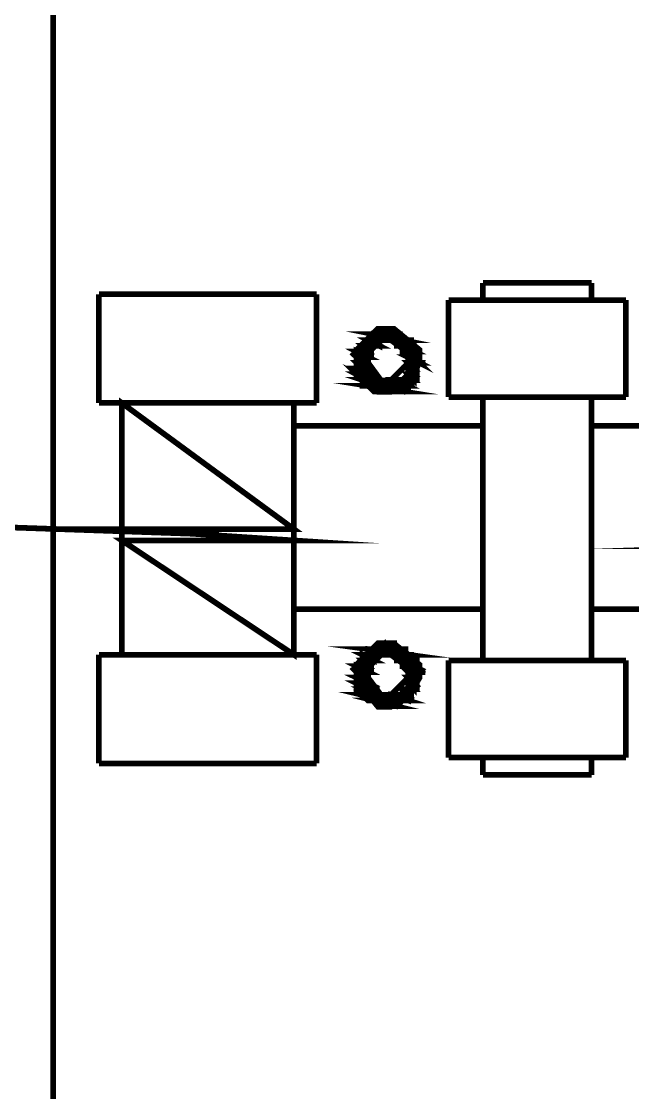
# Model space of a CAD drawing. Extents: x 0 to 210, y 0 to 297.
# Drawn here: x 95.53 to 100.05, y 236.88 to 244.82 of the extents above; entities that cross this region are included whole.
import ezdxf

# ---------------------------------------------------------------- set-up
doc = ezdxf.new("R2010")
doc.units = 0
doc.header["$MEASUREMENT"] = 0
doc.layers.add('C00-00-00-BLACK', color=7, linetype='Continuous')
doc.layers.add('CFF-00-00', color=1, linetype='Continuous')

msp = doc.modelspace()

# ---------------------------------------------------------------- linework, layer by layer
at = {"layer": 'C00-00-00-BLACK', "const_width": 0.0423}
for points in [[(95.7654, 251.272), (95.7654, 242.076)], [(99.7507, 242.879), (98.946, 242.879)], [(98.946, 242.879), (98.946, 242.752)], [(99.7507, 242.752), (99.7507, 242.879)], [(97.7152, 242.795), (96.1044, 242.795)], [(96.1044, 242.795), (96.1044, 241.99)], [(97.7152, 241.99), (97.7152, 242.795)], [(100.004, 242.752), (98.6924, 242.752)], [(98.6924, 242.752), (98.6924, 242.033)], [(100.004, 242.033), (100.004, 242.752)], [(95.7654, 242.244), (95.7654, 230.926)], [(96.1044, 241.99), (97.7152, 241.99)], [(96.2738, 241.99), (96.2738, 240.126)], [(97.5473, 241.99), (97.5473, 240.126)], [(98.6924, 242.033), (100.004, 242.033)], [(98.946, 242.033), (98.946, 240.083)], [(99.7507, 240.083), (99.7507, 242.033)], [(98.946, 241.821), (97.5473, 241.821)], [(97.5473, 241.821), (97.5473, 240.464)], [(100.981, 241.821), (99.7507, 241.821)], [(97.5473, 240.464), (98.946, 240.464)], [(99.7507, 240.464), (100.981, 240.464)], [(97.7152, 240.126), (96.1044, 240.126)], [(96.1044, 240.126), (96.1044, 239.321)], [(97.7152, 239.321), (97.7152, 240.126)], [(100.004, 240.083), (98.6924, 240.083)], [(98.6924, 240.083), (98.6924, 239.364)], [(100.004, 239.364), (100.004, 240.083)], [(98.6924, 239.364), (100.004, 239.364)], [(98.946, 239.236), (98.946, 239.364)], [(98.946, 239.364), (99.7507, 239.364)], [(99.7507, 239.364), (99.7507, 239.236)], [(96.1044, 239.321), (97.7152, 239.321)], [(99.7507, 239.236), (98.946, 239.236)]]:
    msp.add_lwpolyline(points, dxfattribs=at)
for points in [[(98.4772, 242.329), (98.4772, 242.383), (98.2871, 242.54), (98.2239, 242.54), (98.1699, 242.54), (98.0115, 242.383), (98.0115, 242.329), (98.0115, 242.266), (98.1699, 242.073), (98.2239, 242.073), (98.2666, 242.073), (98.3975, 242.154), (98.4772, 242.287), (98.4772, 242.329)], [(98.3093, 242.499), (98.1396, 242.499), (98.3506, 242.456), (98.3093, 242.499)], [(98.0969, 242.456), (98.1812, 242.413), (98.0542, 242.413), (98.0969, 242.456)], [(98.1812, 242.456), (98.0969, 242.456), (98.1812, 242.413), (98.1812, 242.456)], [(98.1396, 242.456), (98.3506, 242.456), (98.0969, 242.456), (98.1396, 242.456)], [(98.3933, 242.456), (98.4359, 242.456), (98.0969, 242.456), (98.3933, 242.456)], [(98.3933, 242.456), (98.0969, 242.456), (98.3506, 242.456), (98.3933, 242.456)], [(98.0969, 242.456), (98.3933, 242.456), (98.4359, 242.456), (98.0969, 242.456)], [(98.3933, 242.456), (98.4359, 242.456), (98.0969, 242.456), (98.3933, 242.456)], [(98.1812, 242.456), (98.2239, 242.456), (98.0969, 242.456), (98.1812, 242.456)], [(98.1812, 242.456), (98.0969, 242.456), (98.2239, 242.456), (98.1812, 242.456)], [(98.0969, 242.456), (98.1812, 242.456), (98.2239, 242.456), (98.0969, 242.456)], [(98.1812, 242.456), (98.2239, 242.456), (98.0969, 242.456), (98.1812, 242.456)], [(98.3933, 242.329), (98.3933, 242.361), (98.2652, 242.456), (98.2239, 242.456), (98.1922, 242.456), (98.0969, 242.361), (98.0969, 242.329), (98.0969, 242.287), (98.1922, 242.157), (98.2239, 242.157), (98.2652, 242.157), (98.3933, 242.287), (98.3933, 242.329)], [(98.1396, 242.499), (98.3506, 242.456), (98.1396, 242.456), (98.1396, 242.499)], [(98.1812, 242.499), (98.3093, 242.499), (98.1396, 242.499), (98.1812, 242.499)], [(98.1396, 242.499), (98.3093, 242.499), (98.3534, 242.499), (98.1396, 242.499)], [(98.3093, 242.499), (98.3534, 242.499), (98.1396, 242.499), (98.3093, 242.499)], [(98.3506, 242.456), (98.1396, 242.456), (98.3506, 242.456)], [(98.2239, 242.499), (98.2666, 242.499), (98.1812, 242.499), (98.2239, 242.499)], [(98.2666, 242.499), (98.1812, 242.499), (98.3093, 242.499), (98.2666, 242.499)], [(98.2239, 242.499), (98.2666, 242.499), (98.3093, 242.499), (98.2239, 242.499)], [(98.2666, 242.499), (98.2239, 242.499), (98.2666, 242.499)], [(98.3933, 242.456), (98.2239, 242.456), (98.3933, 242.456)], [(98.2239, 242.456), (98.3933, 242.456), (98.2666, 242.456), (98.2239, 242.456)], [(98.3933, 242.456), (98.3093, 242.456), (98.3933, 242.413), (98.3933, 242.456)], [(98.3933, 242.456), (98.2666, 242.456), (98.3933, 242.456)], [(98.2666, 242.456), (98.3933, 242.456), (98.3093, 242.456), (98.2666, 242.456)], [(98.3093, 242.456), (98.3933, 242.413), (98.3093, 242.413), (98.3093, 242.456)], [(98.0542, 242.413), (98.0969, 242.372), (98.0115, 242.372), (98.0542, 242.413)], [(98.0115, 242.372), (98.0969, 242.329), (98.0115, 242.329), (98.0115, 242.372)], [(98.1396, 242.413), (98.0542, 242.413), (98.0969, 242.372), (98.1396, 242.413)], [(98.1396, 242.413), (98.1812, 242.413), (98.0542, 242.413), (98.1396, 242.413)], [(98.1396, 242.413), (98.0542, 242.413), (98.1812, 242.413), (98.1396, 242.413)], [(98.0542, 242.413), (98.1396, 242.413), (98.1812, 242.413), (98.0542, 242.413)], [(98.1396, 242.413), (98.1812, 242.413), (98.0542, 242.413), (98.1396, 242.413)], [(98.0542, 242.413), (98.1396, 242.413), (98.1812, 242.413), (98.0542, 242.413)], [(98.1396, 242.413), (98.1812, 242.413), (98.0542, 242.413), (98.1396, 242.413)], [(98.4359, 242.413), (98.3506, 242.413), (98.4359, 242.372), (98.4359, 242.413)], [(98.3093, 242.413), (98.3933, 242.413), (98.4359, 242.413), (98.3093, 242.413)], [(98.3933, 242.413), (98.4359, 242.413), (98.3093, 242.413), (98.3933, 242.413)], [(98.3933, 242.413), (98.3093, 242.413), (98.4359, 242.413), (98.3933, 242.413)], [(98.3093, 242.413), (98.4359, 242.413), (98.3506, 242.413), (98.3093, 242.413)], [(98.3506, 242.413), (98.4359, 242.372), (98.3506, 242.372), (98.3506, 242.413)], [(98.3933, 242.372), (98.4359, 242.329), (98.3933, 242.329), (98.3933, 242.372)], [(98.0969, 242.372), (98.0115, 242.372), (98.0969, 242.329), (98.0969, 242.372)], [(98.0542, 242.329), (98.0115, 242.329), (98.0542, 242.287), (98.0542, 242.329)], [(98.0115, 242.372), (98.0969, 242.372), (98.1396, 242.372), (98.0115, 242.372)], [(98.0969, 242.372), (98.1396, 242.372), (98.0115, 242.372), (98.0969, 242.372)], [(98.0115, 242.329), (98.0542, 242.287), (98.0115, 242.287), (98.0115, 242.329)], [(98.0115, 242.329), (98.0969, 242.329), (98.1396, 242.329), (98.0115, 242.329)], [(98.0969, 242.329), (98.1396, 242.329), (98.0115, 242.329), (98.0969, 242.329)], [(98.0542, 242.329), (98.0969, 242.329), (98.0115, 242.329), (98.0542, 242.329)], [(98.0542, 242.329), (98.0115, 242.329), (98.0969, 242.329), (98.0542, 242.329)], [(98.0115, 242.287), (98.0542, 242.244), (98.0115, 242.244), (98.0115, 242.287)], [(98.4359, 242.329), (98.3933, 242.329), (98.4772, 242.287), (98.4359, 242.329)], [(98.3506, 242.372), (98.4359, 242.372), (98.4772, 242.372), (98.3506, 242.372)], [(98.4359, 242.372), (98.4772, 242.372), (98.3506, 242.372), (98.4359, 242.372)], [(98.4359, 242.372), (98.3506, 242.372), (98.4359, 242.372)], [(98.3506, 242.372), (98.4359, 242.372), (98.3933, 242.372), (98.3506, 242.372)], [(98.4359, 242.372), (98.3933, 242.372), (98.4359, 242.329), (98.4359, 242.372)], [(98.3933, 242.329), (98.4772, 242.287), (98.3933, 242.287), (98.3933, 242.329)], [(98.3933, 242.329), (98.4359, 242.329), (98.4772, 242.329), (98.3933, 242.329)], [(98.4359, 242.329), (98.4772, 242.329), (98.3933, 242.329), (98.4359, 242.329)], [(98.3933, 242.287), (98.4359, 242.244), (98.3933, 242.244), (98.3933, 242.287)], [(98.0115, 242.203), (98.0969, 242.16), (98.0542, 242.16), (98.0115, 242.203)], [(98.0969, 242.244), (98.0115, 242.244), (98.0969, 242.203), (98.0969, 242.244)], [(98.0542, 242.287), (98.0115, 242.287), (98.0542, 242.244), (98.0542, 242.287)], [(98.0115, 242.287), (98.0542, 242.287), (98.0969, 242.287), (98.0115, 242.287)], [(98.0542, 242.287), (98.0969, 242.287), (98.0115, 242.287), (98.0542, 242.287)], [(98.0115, 242.244), (98.0969, 242.203), (98.0115, 242.203), (98.0115, 242.244)], [(98.0969, 242.244), (98.1396, 242.244), (98.0115, 242.244), (98.0969, 242.244)], [(98.0969, 242.244), (98.0115, 242.244), (98.0542, 242.244), (98.0969, 242.244)], [(98.0115, 242.244), (98.0969, 242.244), (98.1396, 242.244), (98.0115, 242.244)], [(98.0969, 242.244), (98.1396, 242.244), (98.0115, 242.244), (98.0969, 242.244)], [(98.4359, 242.244), (98.3933, 242.244), (98.4359, 242.203), (98.4359, 242.244)], [(98.4772, 242.287), (98.3933, 242.287), (98.4359, 242.244), (98.4772, 242.287)], [(98.3933, 242.287), (98.4772, 242.287), (98.5202, 242.287), (98.3933, 242.287)], [(98.4772, 242.287), (98.5202, 242.287), (98.3933, 242.287), (98.4772, 242.287)], [(98.3933, 242.244), (98.4359, 242.203), (98.3933, 242.203), (98.3933, 242.244)], [(98.3933, 242.244), (98.4359, 242.244), (98.4772, 242.244), (98.3933, 242.244)], [(98.4359, 242.244), (98.4772, 242.244), (98.3933, 242.244), (98.4359, 242.244)], [(98.3933, 242.244), (98.4359, 242.244), (98.4772, 242.244), (98.3933, 242.244)], [(98.4359, 242.244), (98.4772, 242.244), (98.3933, 242.244), (98.4359, 242.244)], [(98.0969, 242.203), (98.0115, 242.203), (98.0969, 242.16), (98.0969, 242.203)], [(98.1396, 242.16), (98.0542, 242.16), (98.1812, 242.117), (98.1396, 242.16)], [(98.0115, 242.203), (98.0969, 242.203), (98.1396, 242.203), (98.0115, 242.203)], [(98.0969, 242.203), (98.1396, 242.203), (98.0115, 242.203), (98.0969, 242.203)], [(98.0542, 242.16), (98.1812, 242.117), (98.0542, 242.117), (98.0542, 242.16)], [(98.1396, 242.16), (98.1812, 242.16), (98.0542, 242.16), (98.1396, 242.16)], [(98.1396, 242.16), (98.0542, 242.16), (98.0969, 242.16), (98.1396, 242.16)], [(98.0542, 242.16), (98.1396, 242.16), (98.1812, 242.16), (98.0542, 242.16)], [(98.1396, 242.16), (98.1812, 242.16), (98.0542, 242.16), (98.1396, 242.16)], [(98.3093, 242.16), (98.3933, 242.117), (98.2666, 242.117), (98.3093, 242.16)], [(98.3933, 242.16), (98.3093, 242.16), (98.3933, 242.117), (98.3933, 242.16)], [(98.3506, 242.16), (98.3933, 242.16), (98.3093, 242.16), (98.3506, 242.16)], [(98.3093, 242.16), (98.3933, 242.16), (98.4359, 242.16), (98.3093, 242.16)], [(98.3933, 242.16), (98.4359, 242.16), (98.3093, 242.16), (98.3933, 242.16)], [(98.3933, 242.203), (98.4359, 242.16), (98.3506, 242.16), (98.3933, 242.203)], [(98.3506, 242.16), (98.4359, 242.16), (98.4772, 242.16), (98.3506, 242.16)], [(98.4359, 242.16), (98.4772, 242.16), (98.3506, 242.16), (98.4359, 242.16)], [(98.3506, 242.16), (98.4359, 242.16), (98.4772, 242.16), (98.3506, 242.16)], [(98.4359, 242.16), (98.4772, 242.16), (98.3506, 242.16), (98.4359, 242.16)], [(98.4359, 242.16), (98.3506, 242.16), (98.3933, 242.16), (98.4359, 242.16)], [(98.4359, 242.203), (98.3933, 242.203), (98.4359, 242.16), (98.4359, 242.203)], [(98.3933, 242.203), (98.4359, 242.203), (98.4772, 242.203), (98.3933, 242.203)], [(98.4359, 242.203), (98.4772, 242.203), (98.3933, 242.203), (98.4359, 242.203)], [(98.3506, 242.117), (98.0969, 242.117), (98.3506, 242.076), (98.3506, 242.117)], [(98.0542, 242.117), (98.1837, 242.117), (98.2267, 242.117), (98.0542, 242.117)], [(98.1837, 242.117), (98.2267, 242.117), (98.0542, 242.117), (98.1837, 242.117)], [(98.1812, 242.117), (98.0542, 242.117), (98.1812, 242.117)], [(98.0542, 242.117), (98.1812, 242.117), (98.0969, 242.117), (98.0542, 242.117)], [(98.0969, 242.117), (98.3506, 242.076), (98.1396, 242.076), (98.0969, 242.117)], [(98.2239, 242.117), (98.2666, 242.117), (98.0969, 242.117), (98.2239, 242.117)], [(98.2239, 242.117), (98.0969, 242.117), (98.1812, 242.117), (98.2239, 242.117)], [(98.0969, 242.117), (98.2267, 242.117), (98.2694, 242.117), (98.0969, 242.117)], [(98.2267, 242.117), (98.2694, 242.117), (98.0969, 242.117), (98.2267, 242.117)], [(98.0969, 242.117), (98.3933, 242.117), (98.4359, 242.117), (98.0969, 242.117)], [(98.3933, 242.117), (98.4359, 242.117), (98.0969, 242.117), (98.3933, 242.117)], [(98.3506, 242.117), (98.3933, 242.117), (98.0969, 242.117), (98.3506, 242.117)], [(98.3506, 242.117), (98.0969, 242.117), (98.3933, 242.117), (98.3506, 242.117)], [(98.1396, 242.076), (98.3506, 242.076), (98.3933, 242.076), (98.1396, 242.076)], [(98.3506, 242.076), (98.3933, 242.076), (98.1396, 242.076), (98.3506, 242.076)], [(98.3506, 242.076), (98.1396, 242.076), (98.3093, 242.076), (98.3506, 242.076)], [(98.1396, 242.076), (98.3093, 242.076), (98.1812, 242.076), (98.1396, 242.076)], [(98.1812, 242.076), (98.3107, 242.076), (98.3534, 242.076), (98.1812, 242.076)], [(98.3107, 242.076), (98.3534, 242.076), (98.1812, 242.076), (98.3107, 242.076)], [(98.3093, 242.076), (98.1812, 242.076), (98.2666, 242.076), (98.3093, 242.076)], [(98.1812, 242.076), (98.2666, 242.076), (98.2239, 242.076), (98.1812, 242.076)], [(98.2666, 242.117), (98.3933, 242.117), (98.2239, 242.117), (98.2666, 242.117)], [(98.2239, 242.076), (98.2666, 242.076), (98.3093, 242.076), (98.2239, 242.076)], [(98.2666, 242.117), (98.3961, 242.117), (98.4388, 242.117), (98.2666, 242.117)], [(98.3961, 242.117), (98.4388, 242.117), (98.2666, 242.117), (98.3961, 242.117)], [(98.3933, 242.117), (98.2666, 242.117), (98.3933, 242.117)], [(97.5473, 241.99), (96.2738, 241.99), (97.5473, 241.056), (97.5473, 241.99)], [(96.2738, 241.99), (97.5473, 241.056), (96.2738, 241.056), (96.2738, 241.99)], [(97.5473, 241.056), (96.2738, 241.056), (97.5473, 240.972), (97.5473, 241.056)], [(96.2738, 241.056), (97.5473, 240.972), (96.2738, 240.972), (96.2738, 241.056)], [(97.5473, 240.972), (96.2738, 240.972), (97.5473, 240.126), (97.5473, 240.972)], [(96.2738, 240.972), (97.5473, 240.126), (96.2738, 240.126), (96.2738, 240.972)], [(102.38, 240.972), (101.023, 240.929), (102.38, 240.929), (102.38, 240.972)], [(98.3506, 240.167), (98.0969, 240.167), (98.3933, 240.126), (98.3506, 240.167)], [(98.4772, 239.998), (98.4772, 240.052), (98.2871, 240.21), (98.2239, 240.21), (98.1699, 240.21), (98.0115, 240.052), (98.0115, 239.998), (98.0115, 239.934), (98.1699, 239.741), (98.2239, 239.741), (98.2666, 239.741), (98.3975, 239.823), (98.4772, 239.955), (98.4772, 239.998)], [(98.0969, 240.167), (98.3933, 240.126), (98.0969, 240.126), (98.0969, 240.167)], [(98.1396, 240.167), (98.3506, 240.167), (98.0969, 240.167), (98.1396, 240.167)], [(98.3506, 240.167), (98.3933, 240.167), (98.1371, 240.167), (98.3506, 240.167)], [(98.3506, 240.167), (98.1371, 240.167), (98.3093, 240.167), (98.3506, 240.167)], [(98.1812, 240.167), (98.3093, 240.167), (98.1396, 240.167), (98.1812, 240.167)], [(98.1396, 240.167), (98.3093, 240.167), (98.3534, 240.167), (98.1396, 240.167)], [(98.3093, 240.167), (98.3534, 240.167), (98.1396, 240.167), (98.3093, 240.167)], [(98.3506, 240.167), (98.1396, 240.167), (98.3506, 240.167)], [(98.2239, 240.21), (98.2666, 240.167), (98.1812, 240.167), (98.2239, 240.21)], [(98.2666, 240.167), (98.1812, 240.167), (98.3093, 240.167), (98.2666, 240.167)], [(98.2666, 240.21), (98.2239, 240.21), (98.2666, 240.167), (98.2666, 240.21)], [(98.2239, 240.21), (98.2666, 240.21), (98.3093, 240.21), (98.2239, 240.21)], [(98.0542, 240.083), (98.0969, 240.041), (98.0115, 240.041), (98.0542, 240.083)], [(98.1396, 240.126), (98.0542, 240.126), (98.1396, 240.083), (98.1396, 240.126)], [(98.0969, 240.083), (98.0542, 240.083), (98.0969, 240.041), (98.0969, 240.083)], [(98.0542, 240.126), (98.1396, 240.083), (98.0542, 240.083), (98.0542, 240.126)], [(98.0969, 240.126), (98.1812, 240.126), (98.0542, 240.126), (98.0969, 240.126)], [(98.1396, 240.126), (98.1812, 240.126), (98.0542, 240.126), (98.1396, 240.126)], [(98.1396, 240.126), (98.0542, 240.126), (98.1812, 240.126), (98.1396, 240.126)], [(98.0542, 240.083), (98.1396, 240.083), (98.1812, 240.083), (98.0542, 240.083)], [(98.1396, 240.083), (98.1812, 240.083), (98.0542, 240.083), (98.1396, 240.083)], [(98.0969, 240.083), (98.1396, 240.083), (98.0542, 240.083), (98.0969, 240.083)], [(98.0969, 240.083), (98.0542, 240.083), (98.1396, 240.083), (98.0969, 240.083)], [(98.0969, 240.126), (98.3933, 240.126), (98.4359, 240.126), (98.0969, 240.126)], [(98.3933, 240.126), (98.4359, 240.126), (98.0969, 240.126), (98.3933, 240.126)], [(98.0969, 240.126), (98.2267, 240.126), (98.2694, 240.126), (98.0969, 240.126)], [(98.2267, 240.126), (98.2694, 240.126), (98.0969, 240.126), (98.2267, 240.126)], [(98.1812, 240.126), (98.2239, 240.126), (98.0969, 240.126), (98.1812, 240.126)], [(98.1812, 240.126), (98.0969, 240.126), (98.2239, 240.126), (98.1812, 240.126)], [(98.1812, 240.126), (98.0969, 240.126), (98.1812, 240.126)], [(98.3933, 239.998), (98.3933, 240.031), (98.2652, 240.126), (98.2239, 240.126), (98.1922, 240.126), (98.0969, 240.031), (98.0969, 239.998), (98.0969, 239.955), (98.1922, 239.827), (98.2239, 239.827), (98.2652, 239.827), (98.3933, 239.955), (98.3933, 239.998)], [(98.3933, 240.126), (98.2239, 240.126), (98.3933, 240.126)], [(98.2239, 240.126), (98.3933, 240.126), (98.2666, 240.126), (98.2239, 240.126)], [(98.3933, 240.126), (98.3093, 240.126), (98.3933, 240.083), (98.3933, 240.126)], [(98.3933, 240.126), (98.2666, 240.126), (98.3933, 240.126)], [(98.2666, 240.126), (98.3933, 240.126), (98.3093, 240.126), (98.2666, 240.126)], [(98.4359, 240.083), (98.3506, 240.083), (98.4359, 240.041), (98.4359, 240.083)], [(98.3093, 240.126), (98.3933, 240.083), (98.3093, 240.083), (98.3093, 240.126)], [(98.3093, 240.126), (98.3933, 240.126), (98.4359, 240.126), (98.3093, 240.126)], [(98.3933, 240.126), (98.4359, 240.126), (98.3093, 240.126), (98.3933, 240.126)], [(98.3933, 240.083), (98.3093, 240.083), (98.4359, 240.083), (98.3933, 240.083)], [(98.3093, 240.083), (98.4359, 240.083), (98.3506, 240.083), (98.3093, 240.083)], [(98.3506, 240.083), (98.4359, 240.041), (98.3506, 240.041), (98.3506, 240.083)], [(98.3506, 240.083), (98.4359, 240.083), (98.4772, 240.083), (98.3506, 240.083)], [(98.4359, 240.083), (98.4772, 240.083), (98.3506, 240.083), (98.4359, 240.083)], [(98.0969, 240.041), (98.0115, 240.041), (98.0969, 239.998), (98.0969, 240.041)], [(98.0542, 239.998), (98.0115, 239.998), (98.0542, 239.956), (98.0542, 239.998)], [(98.0115, 240.041), (98.0969, 239.998), (98.0115, 239.998), (98.0115, 240.041)], [(98.0115, 240.041), (98.0969, 240.041), (98.1396, 240.041), (98.0115, 240.041)], [(98.0969, 240.041), (98.1396, 240.041), (98.0115, 240.041), (98.0969, 240.041)], [(98.0115, 239.998), (98.0542, 239.956), (98.0115, 239.956), (98.0115, 239.998)], [(98.0115, 239.998), (98.0969, 239.998), (98.1396, 239.998), (98.0115, 239.998)], [(98.0969, 239.998), (98.1396, 239.998), (98.0115, 239.998), (98.0969, 239.998)], [(98.0542, 239.998), (98.0969, 239.998), (98.0115, 239.998), (98.0542, 239.998)], [(98.0542, 239.998), (98.0115, 239.998), (98.0969, 239.998), (98.0542, 239.998)], [(98.4359, 240.041), (98.3506, 240.041), (98.4359, 240.041)], [(98.3506, 240.041), (98.4359, 240.041), (98.3933, 240.041), (98.3506, 240.041)], [(98.4772, 239.998), (98.3933, 239.998), (98.4359, 239.956), (98.4772, 239.998)], [(98.4359, 240.041), (98.3933, 240.041), (98.4359, 239.998), (98.4359, 240.041)], [(98.3933, 240.041), (98.4359, 239.998), (98.3933, 239.998), (98.3933, 240.041)], [(98.3933, 240.041), (98.4359, 240.041), (98.4772, 240.041), (98.3933, 240.041)], [(98.4359, 240.041), (98.4772, 240.041), (98.3933, 240.041), (98.4359, 240.041)], [(98.3933, 239.998), (98.4359, 239.956), (98.3933, 239.956), (98.3933, 239.998)], [(98.4772, 239.998), (98.5202, 239.998), (98.3933, 239.998), (98.4772, 239.998)], [(98.4772, 239.998), (98.3933, 239.998), (98.4359, 239.998), (98.4772, 239.998)], [(98.0542, 239.956), (98.0115, 239.956), (98.0969, 239.914), (98.0542, 239.956)], [(98.0115, 239.956), (98.0969, 239.914), (98.0115, 239.914), (98.0115, 239.956)], [(98.0115, 239.956), (98.0542, 239.956), (98.0969, 239.956), (98.0115, 239.956)], [(98.0542, 239.956), (98.0969, 239.956), (98.0115, 239.956), (98.0542, 239.956)], [(98.0115, 239.914), (98.0969, 239.871), (98.0115, 239.871), (98.0115, 239.914)], [(98.4359, 239.956), (98.3933, 239.956), (98.4359, 239.914), (98.4359, 239.956)], [(98.3933, 239.956), (98.4359, 239.914), (98.3933, 239.914), (98.3933, 239.956)], [(98.3933, 239.956), (98.4359, 239.956), (98.4772, 239.956), (98.3933, 239.956)], [(98.4359, 239.956), (98.4772, 239.956), (98.3933, 239.956), (98.4359, 239.956)], [(98.3933, 239.956), (98.4359, 239.956), (98.4772, 239.956), (98.3933, 239.956)], [(98.4359, 239.956), (98.4772, 239.956), (98.3933, 239.956), (98.4359, 239.956)], [(98.3933, 239.914), (98.4359, 239.871), (98.3933, 239.871), (98.3933, 239.914)], [(98.0969, 239.914), (98.0115, 239.914), (98.0969, 239.871), (98.0969, 239.914)], [(98.1396, 239.871), (98.0542, 239.871), (98.1396, 239.828), (98.1396, 239.871)], [(98.0542, 239.828), (98.2239, 239.787), (98.0969, 239.787), (98.0542, 239.828)], [(98.0115, 239.914), (98.0969, 239.914), (98.1396, 239.914), (98.0115, 239.914)], [(98.0969, 239.914), (98.1396, 239.914), (98.0115, 239.914), (98.0969, 239.914)], [(98.0115, 239.871), (98.0969, 239.871), (98.1396, 239.871), (98.0115, 239.871)], [(98.0969, 239.871), (98.1396, 239.871), (98.0115, 239.871), (98.0969, 239.871)], [(98.0969, 239.871), (98.0115, 239.871), (98.0969, 239.871)], [(98.0115, 239.871), (98.0969, 239.871), (98.0542, 239.871), (98.0115, 239.871)], [(98.0542, 239.871), (98.1396, 239.828), (98.0542, 239.828), (98.0542, 239.871)], [(98.1396, 239.871), (98.1812, 239.871), (98.0542, 239.871), (98.1396, 239.871)], [(98.1396, 239.871), (98.0542, 239.871), (98.0969, 239.871), (98.1396, 239.871)], [(98.4359, 239.871), (98.3506, 239.871), (98.3933, 239.828), (98.4359, 239.871)], [(98.3506, 239.871), (98.3933, 239.828), (98.3506, 239.828), (98.3506, 239.871)], [(98.3933, 239.871), (98.4359, 239.871), (98.3506, 239.871), (98.3933, 239.871)], [(98.3506, 239.871), (98.4359, 239.871), (98.4772, 239.871), (98.3506, 239.871)], [(98.4359, 239.871), (98.4772, 239.871), (98.3506, 239.871), (98.4359, 239.871)], [(98.4359, 239.914), (98.3933, 239.914), (98.4359, 239.871), (98.4359, 239.914)], [(98.3933, 239.914), (98.4359, 239.914), (98.4772, 239.914), (98.3933, 239.914)], [(98.4359, 239.914), (98.4772, 239.914), (98.3933, 239.914), (98.4359, 239.914)], [(98.4359, 239.871), (98.3933, 239.871), (98.4359, 239.871)], [(98.1812, 239.828), (98.0542, 239.828), (98.2239, 239.787), (98.1812, 239.828)], [(98.3506, 239.787), (98.1396, 239.787), (98.3093, 239.744), (98.3506, 239.787)], [(98.0542, 239.828), (98.1396, 239.828), (98.1812, 239.828), (98.0542, 239.828)], [(98.1396, 239.828), (98.1812, 239.828), (98.0542, 239.828), (98.1396, 239.828)], [(98.1812, 239.828), (98.2239, 239.828), (98.0542, 239.828), (98.1812, 239.828)], [(98.1812, 239.828), (98.0542, 239.828), (98.1396, 239.828), (98.1812, 239.828)], [(98.0542, 239.828), (98.1837, 239.828), (98.2267, 239.828), (98.0542, 239.828)], [(98.1837, 239.828), (98.2267, 239.828), (98.0542, 239.828), (98.1837, 239.828)], [(98.1396, 239.787), (98.3093, 239.744), (98.1812, 239.744), (98.1396, 239.787)], [(98.2666, 239.787), (98.3093, 239.787), (98.0969, 239.787), (98.2666, 239.787)], [(98.2666, 239.787), (98.0969, 239.787), (98.2239, 239.787), (98.2666, 239.787)], [(98.0969, 239.787), (98.3933, 239.787), (98.4359, 239.787), (98.0969, 239.787)], [(98.3933, 239.787), (98.4359, 239.787), (98.0969, 239.787), (98.3933, 239.787)], [(98.3506, 239.787), (98.3933, 239.787), (98.0969, 239.787), (98.3506, 239.787)], [(98.3506, 239.787), (98.0969, 239.787), (98.3933, 239.787), (98.3506, 239.787)], [(98.3506, 239.787), (98.0969, 239.787), (98.3506, 239.787)], [(98.0969, 239.787), (98.3506, 239.787), (98.1396, 239.787), (98.0969, 239.787)], [(98.1396, 239.787), (98.3506, 239.787), (98.3933, 239.787), (98.1396, 239.787)], [(98.3506, 239.787), (98.3933, 239.787), (98.1396, 239.787), (98.3506, 239.787)], [(98.3933, 239.828), (98.2666, 239.828), (98.3933, 239.787), (98.3933, 239.828)], [(98.2666, 239.828), (98.3933, 239.787), (98.2666, 239.787), (98.2666, 239.828)], [(98.3093, 239.828), (98.3933, 239.828), (98.2666, 239.828), (98.3093, 239.828)], [(98.2666, 239.787), (98.3961, 239.787), (98.4388, 239.787), (98.2666, 239.787)], [(98.3961, 239.787), (98.4388, 239.787), (98.2666, 239.787), (98.3961, 239.787)], [(98.3506, 239.828), (98.3933, 239.828), (98.3093, 239.828), (98.3506, 239.828)], [(98.3093, 239.828), (98.3933, 239.828), (98.4359, 239.828), (98.3093, 239.828)], [(98.3933, 239.828), (98.4359, 239.828), (98.3093, 239.828), (98.3933, 239.828)], [(98.3933, 239.828), (98.3093, 239.828), (98.3933, 239.828)], [(98.3933, 239.828), (98.3506, 239.828), (98.3933, 239.828)], [(98.1812, 239.744), (98.3107, 239.744), (98.3534, 239.744), (98.1812, 239.744)], [(98.3107, 239.744), (98.3534, 239.744), (98.1812, 239.744), (98.3107, 239.744)], [(98.3093, 239.744), (98.1812, 239.744), (98.2666, 239.744), (98.3093, 239.744)], [(98.1812, 239.744), (98.2666, 239.744), (98.2239, 239.744), (98.1812, 239.744)], [(98.2239, 239.744), (98.2666, 239.744), (98.3093, 239.744), (98.2239, 239.744)]]:
    msp.add_lwpolyline(points, close=True, dxfattribs=at)
at = {"layer": 'C00-00-00-BLACK'}
for points in [[(98.1812, 242.499), (98.3093, 242.499), (98.1396, 242.499), (98.1812, 242.499)], [(98.1396, 242.499), (98.3093, 242.499), (98.3534, 242.499), (98.1396, 242.499)], [(98.3093, 242.499), (98.3534, 242.499), (98.1396, 242.499), (98.3093, 242.499)], [(98.3093, 242.499), (98.1396, 242.499), (98.3506, 242.456), (98.3093, 242.499)], [(98.1396, 242.499), (98.3506, 242.456), (98.1396, 242.456), (98.1396, 242.499)], [(98.2239, 242.499), (98.2666, 242.499), (98.1812, 242.499), (98.2239, 242.499)], [(98.2666, 242.499), (98.1812, 242.499), (98.3093, 242.499), (98.2666, 242.499)], [(98.2239, 242.499), (98.2666, 242.499), (98.3093, 242.499), (98.2239, 242.499)], [(98.2666, 242.499), (98.2239, 242.499), (98.2666, 242.499)], [(98.0542, 242.413), (98.0969, 242.372), (98.0115, 242.372), (98.0542, 242.413)], [(98.0969, 242.456), (98.1812, 242.413), (98.0542, 242.413), (98.0969, 242.456)], [(98.1396, 242.413), (98.1812, 242.413), (98.0542, 242.413), (98.1396, 242.413)], [(98.1396, 242.413), (98.0542, 242.413), (98.1812, 242.413), (98.1396, 242.413)], [(98.0542, 242.413), (98.1396, 242.413), (98.1812, 242.413), (98.0542, 242.413)], [(98.1396, 242.413), (98.1812, 242.413), (98.0542, 242.413), (98.1396, 242.413)], [(98.0542, 242.413), (98.1396, 242.413), (98.1812, 242.413), (98.0542, 242.413)], [(98.1396, 242.413), (98.1812, 242.413), (98.0542, 242.413), (98.1396, 242.413)], [(98.1396, 242.413), (98.0542, 242.413), (98.0969, 242.372), (98.1396, 242.413)], [(98.1396, 242.456), (98.3506, 242.456), (98.0969, 242.456), (98.1396, 242.456)], [(98.3933, 242.456), (98.4359, 242.456), (98.0969, 242.456), (98.3933, 242.456)], [(98.3933, 242.456), (98.0969, 242.456), (98.3506, 242.456), (98.3933, 242.456)], [(98.0969, 242.456), (98.3933, 242.456), (98.4359, 242.456), (98.0969, 242.456)], [(98.3933, 242.456), (98.4359, 242.456), (98.0969, 242.456), (98.3933, 242.456)], [(98.1812, 242.456), (98.2239, 242.456), (98.0969, 242.456), (98.1812, 242.456)], [(98.1812, 242.456), (98.0969, 242.456), (98.2239, 242.456), (98.1812, 242.456)], [(98.0969, 242.456), (98.1812, 242.456), (98.2239, 242.456), (98.0969, 242.456)], [(98.1812, 242.456), (98.2239, 242.456), (98.0969, 242.456), (98.1812, 242.456)], [(98.1812, 242.456), (98.0969, 242.456), (98.1812, 242.413), (98.1812, 242.456)], [(98.3506, 242.456), (98.1396, 242.456), (98.3506, 242.456)], [(98.3933, 242.456), (98.2239, 242.456), (98.3933, 242.456)], [(98.2239, 242.456), (98.3933, 242.456), (98.2666, 242.456), (98.2239, 242.456)], [(98.3933, 242.456), (98.2666, 242.456), (98.3933, 242.456)], [(98.2666, 242.456), (98.3933, 242.456), (98.3093, 242.456), (98.2666, 242.456)], [(98.3933, 242.456), (98.3093, 242.456), (98.3933, 242.413), (98.3933, 242.456)], [(98.3093, 242.456), (98.3933, 242.413), (98.3093, 242.413), (98.3093, 242.456)], [(98.3093, 242.413), (98.3933, 242.413), (98.4359, 242.413), (98.3093, 242.413)], [(98.3933, 242.413), (98.4359, 242.413), (98.3093, 242.413), (98.3933, 242.413)], [(98.3933, 242.413), (98.3093, 242.413), (98.4359, 242.413), (98.3933, 242.413)], [(98.3093, 242.413), (98.4359, 242.413), (98.3506, 242.413), (98.3093, 242.413)], [(98.4359, 242.413), (98.3506, 242.413), (98.4359, 242.372), (98.4359, 242.413)], [(98.3506, 242.413), (98.4359, 242.372), (98.3506, 242.372), (98.3506, 242.413)], [(98.0115, 242.372), (98.0969, 242.372), (98.1396, 242.372), (98.0115, 242.372)], [(98.0969, 242.372), (98.1396, 242.372), (98.0115, 242.372), (98.0969, 242.372)], [(98.0969, 242.372), (98.0115, 242.372), (98.0969, 242.329), (98.0969, 242.372)], [(98.0115, 242.372), (98.0969, 242.329), (98.0115, 242.329), (98.0115, 242.372)], [(98.0115, 242.329), (98.0969, 242.329), (98.1396, 242.329), (98.0115, 242.329)], [(98.0969, 242.329), (98.1396, 242.329), (98.0115, 242.329), (98.0969, 242.329)], [(98.0542, 242.329), (98.0969, 242.329), (98.0115, 242.329), (98.0542, 242.329)], [(98.0542, 242.329), (98.0115, 242.329), (98.0969, 242.329), (98.0542, 242.329)], [(98.0542, 242.329), (98.0115, 242.329), (98.0542, 242.287), (98.0542, 242.329)], [(98.0115, 242.329), (98.0542, 242.287), (98.0115, 242.287), (98.0115, 242.329)], [(98.3506, 242.372), (98.4359, 242.372), (98.4772, 242.372), (98.3506, 242.372)], [(98.4359, 242.372), (98.4772, 242.372), (98.3506, 242.372), (98.4359, 242.372)], [(98.4359, 242.372), (98.3506, 242.372), (98.4359, 242.372)], [(98.3506, 242.372), (98.4359, 242.372), (98.3933, 242.372), (98.3506, 242.372)], [(98.4359, 242.372), (98.3933, 242.372), (98.4359, 242.329), (98.4359, 242.372)], [(98.3933, 242.372), (98.4359, 242.329), (98.3933, 242.329), (98.3933, 242.372)], [(98.3933, 242.329), (98.4359, 242.329), (98.4772, 242.329), (98.3933, 242.329)], [(98.4359, 242.329), (98.4772, 242.329), (98.3933, 242.329), (98.4359, 242.329)], [(98.4359, 242.329), (98.3933, 242.329), (98.4772, 242.287), (98.4359, 242.329)], [(98.3933, 242.329), (98.4772, 242.287), (98.3933, 242.287), (98.3933, 242.329)], [(98.0115, 242.287), (98.0542, 242.287), (98.0969, 242.287), (98.0115, 242.287)], [(98.0542, 242.287), (98.0969, 242.287), (98.0115, 242.287), (98.0542, 242.287)], [(98.0542, 242.287), (98.0115, 242.287), (98.0542, 242.244), (98.0542, 242.287)], [(98.0115, 242.287), (98.0542, 242.244), (98.0115, 242.244), (98.0115, 242.287)], [(98.0969, 242.244), (98.1396, 242.244), (98.0115, 242.244), (98.0969, 242.244)], [(98.0969, 242.244), (98.0115, 242.244), (98.0542, 242.244), (98.0969, 242.244)], [(98.0115, 242.244), (98.0969, 242.244), (98.1396, 242.244), (98.0115, 242.244)], [(98.0969, 242.244), (98.1396, 242.244), (98.0115, 242.244), (98.0969, 242.244)], [(98.0969, 242.244), (98.0115, 242.244), (98.0969, 242.203), (98.0969, 242.244)], [(98.0115, 242.244), (98.0969, 242.203), (98.0115, 242.203), (98.0115, 242.244)], [(98.3933, 242.287), (98.4772, 242.287), (98.5202, 242.287), (98.3933, 242.287)], [(98.4772, 242.287), (98.5202, 242.287), (98.3933, 242.287), (98.4772, 242.287)], [(98.4772, 242.287), (98.3933, 242.287), (98.4359, 242.244), (98.4772, 242.287)], [(98.3933, 242.287), (98.4359, 242.244), (98.3933, 242.244), (98.3933, 242.287)], [(98.3933, 242.244), (98.4359, 242.244), (98.4772, 242.244), (98.3933, 242.244)], [(98.4359, 242.244), (98.4772, 242.244), (98.3933, 242.244), (98.4359, 242.244)], [(98.3933, 242.244), (98.4359, 242.244), (98.4772, 242.244), (98.3933, 242.244)], [(98.4359, 242.244), (98.4772, 242.244), (98.3933, 242.244), (98.4359, 242.244)], [(98.4359, 242.244), (98.3933, 242.244), (98.4359, 242.203), (98.4359, 242.244)], [(98.3933, 242.244), (98.4359, 242.203), (98.3933, 242.203), (98.3933, 242.244)], [(98.0115, 242.203), (98.0969, 242.203), (98.1396, 242.203), (98.0115, 242.203)], [(98.0969, 242.203), (98.1396, 242.203), (98.0115, 242.203), (98.0969, 242.203)], [(98.0969, 242.203), (98.0115, 242.203), (98.0969, 242.16), (98.0969, 242.203)], [(98.0115, 242.203), (98.0969, 242.16), (98.0542, 242.16), (98.0115, 242.203)], [(98.1396, 242.16), (98.1812, 242.16), (98.0542, 242.16), (98.1396, 242.16)], [(98.1396, 242.16), (98.0542, 242.16), (98.0969, 242.16), (98.1396, 242.16)], [(98.0542, 242.16), (98.1396, 242.16), (98.1812, 242.16), (98.0542, 242.16)], [(98.1396, 242.16), (98.1812, 242.16), (98.0542, 242.16), (98.1396, 242.16)], [(98.1396, 242.16), (98.0542, 242.16), (98.1812, 242.117), (98.1396, 242.16)], [(98.0542, 242.16), (98.1812, 242.117), (98.0542, 242.117), (98.0542, 242.16)], [(98.3093, 242.16), (98.3933, 242.117), (98.2666, 242.117), (98.3093, 242.16)], [(98.3506, 242.16), (98.3933, 242.16), (98.3093, 242.16), (98.3506, 242.16)], [(98.3093, 242.16), (98.3933, 242.16), (98.4359, 242.16), (98.3093, 242.16)], [(98.3933, 242.16), (98.4359, 242.16), (98.3093, 242.16), (98.3933, 242.16)], [(98.3933, 242.16), (98.3093, 242.16), (98.3933, 242.117), (98.3933, 242.16)], [(98.3933, 242.203), (98.4359, 242.16), (98.3506, 242.16), (98.3933, 242.203)], [(98.3506, 242.16), (98.4359, 242.16), (98.4772, 242.16), (98.3506, 242.16)], [(98.4359, 242.16), (98.4772, 242.16), (98.3506, 242.16), (98.4359, 242.16)], [(98.3506, 242.16), (98.4359, 242.16), (98.4772, 242.16), (98.3506, 242.16)], [(98.4359, 242.16), (98.4772, 242.16), (98.3506, 242.16), (98.4359, 242.16)], [(98.4359, 242.16), (98.3506, 242.16), (98.3933, 242.16), (98.4359, 242.16)], [(98.3933, 242.203), (98.4359, 242.203), (98.4772, 242.203), (98.3933, 242.203)], [(98.4359, 242.203), (98.4772, 242.203), (98.3933, 242.203), (98.4359, 242.203)], [(98.4359, 242.203), (98.3933, 242.203), (98.4359, 242.16), (98.4359, 242.203)], [(98.0542, 242.117), (98.1837, 242.117), (98.2267, 242.117), (98.0542, 242.117)], [(98.1837, 242.117), (98.2267, 242.117), (98.0542, 242.117), (98.1837, 242.117)], [(98.1812, 242.117), (98.0542, 242.117), (98.1812, 242.117)], [(98.0542, 242.117), (98.1812, 242.117), (98.0969, 242.117), (98.0542, 242.117)], [(98.2239, 242.117), (98.2666, 242.117), (98.0969, 242.117), (98.2239, 242.117)], [(98.2239, 242.117), (98.0969, 242.117), (98.1812, 242.117), (98.2239, 242.117)], [(98.0969, 242.117), (98.2267, 242.117), (98.2694, 242.117), (98.0969, 242.117)], [(98.2267, 242.117), (98.2694, 242.117), (98.0969, 242.117), (98.2267, 242.117)], [(98.0969, 242.117), (98.3933, 242.117), (98.4359, 242.117), (98.0969, 242.117)], [(98.3933, 242.117), (98.4359, 242.117), (98.0969, 242.117), (98.3933, 242.117)], [(98.3506, 242.117), (98.3933, 242.117), (98.0969, 242.117), (98.3506, 242.117)], [(98.3506, 242.117), (98.0969, 242.117), (98.3933, 242.117), (98.3506, 242.117)], [(98.3506, 242.117), (98.0969, 242.117), (98.3506, 242.076), (98.3506, 242.117)], [(98.0969, 242.117), (98.3506, 242.076), (98.1396, 242.076), (98.0969, 242.117)], [(98.2666, 242.117), (98.3933, 242.117), (98.2239, 242.117), (98.2666, 242.117)], [(98.2666, 242.117), (98.3961, 242.117), (98.4388, 242.117), (98.2666, 242.117)], [(98.3961, 242.117), (98.4388, 242.117), (98.2666, 242.117), (98.3961, 242.117)], [(98.3933, 242.117), (98.2666, 242.117), (98.3933, 242.117)], [(98.1396, 242.076), (98.3506, 242.076), (98.3933, 242.076), (98.1396, 242.076)], [(98.3506, 242.076), (98.3933, 242.076), (98.1396, 242.076), (98.3506, 242.076)], [(98.3506, 242.076), (98.1396, 242.076), (98.3093, 242.076), (98.3506, 242.076)], [(98.1396, 242.076), (98.3093, 242.076), (98.1812, 242.076), (98.1396, 242.076)], [(98.1812, 242.076), (98.3107, 242.076), (98.3534, 242.076), (98.1812, 242.076)], [(98.3107, 242.076), (98.3534, 242.076), (98.1812, 242.076), (98.3107, 242.076)], [(98.3093, 242.076), (98.1812, 242.076), (98.2666, 242.076), (98.3093, 242.076)], [(98.1812, 242.076), (98.2666, 242.076), (98.2239, 242.076), (98.1812, 242.076)], [(98.2239, 242.076), (98.2666, 242.076), (98.3093, 242.076), (98.2239, 242.076)], [(97.5473, 241.99), (96.2738, 241.99), (97.5473, 241.056), (97.5473, 241.99)], [(96.2738, 241.99), (97.5473, 241.056), (96.2738, 241.056), (96.2738, 241.99)], [(97.5473, 241.056), (96.2738, 241.056), (97.5473, 240.972), (97.5473, 241.056)], [(96.2738, 241.056), (97.5473, 240.972), (96.2738, 240.972), (96.2738, 241.056)], [(97.5473, 240.972), (96.2738, 240.972), (97.5473, 240.126), (97.5473, 240.972)], [(96.2738, 240.972), (97.5473, 240.126), (96.2738, 240.126), (96.2738, 240.972)], [(98.2239, 240.21), (98.2666, 240.167), (98.1812, 240.167), (98.2239, 240.21)], [(98.2239, 240.21), (98.2666, 240.21), (98.3093, 240.21), (98.2239, 240.21)], [(98.2666, 240.21), (98.2239, 240.21), (98.2666, 240.167), (98.2666, 240.21)], [(98.0969, 240.126), (98.1812, 240.126), (98.0542, 240.126), (98.0969, 240.126)], [(98.1396, 240.126), (98.1812, 240.126), (98.0542, 240.126), (98.1396, 240.126)], [(98.1396, 240.126), (98.0542, 240.126), (98.1812, 240.126), (98.1396, 240.126)], [(98.1396, 240.126), (98.0542, 240.126), (98.1396, 240.083), (98.1396, 240.126)], [(98.0542, 240.126), (98.1396, 240.083), (98.0542, 240.083), (98.0542, 240.126)], [(98.1396, 240.167), (98.3506, 240.167), (98.0969, 240.167), (98.1396, 240.167)], [(98.3506, 240.167), (98.0969, 240.167), (98.3933, 240.126), (98.3506, 240.167)], [(98.0969, 240.167), (98.3933, 240.126), (98.0969, 240.126), (98.0969, 240.167)], [(98.0969, 240.126), (98.3933, 240.126), (98.4359, 240.126), (98.0969, 240.126)], [(98.3933, 240.126), (98.4359, 240.126), (98.0969, 240.126), (98.3933, 240.126)], [(98.0969, 240.126), (98.2267, 240.126), (98.2694, 240.126), (98.0969, 240.126)], [(98.2267, 240.126), (98.2694, 240.126), (98.0969, 240.126), (98.2267, 240.126)], [(98.1812, 240.126), (98.2239, 240.126), (98.0969, 240.126), (98.1812, 240.126)], [(98.1812, 240.126), (98.0969, 240.126), (98.2239, 240.126), (98.1812, 240.126)], [(98.1812, 240.126), (98.0969, 240.126), (98.1812, 240.126)], [(98.3506, 240.167), (98.3933, 240.167), (98.1371, 240.167), (98.3506, 240.167)], [(98.3506, 240.167), (98.1371, 240.167), (98.3093, 240.167), (98.3506, 240.167)], [(98.1812, 240.167), (98.3093, 240.167), (98.1396, 240.167), (98.1812, 240.167)], [(98.1396, 240.167), (98.3093, 240.167), (98.3534, 240.167), (98.1396, 240.167)], [(98.3093, 240.167), (98.3534, 240.167), (98.1396, 240.167), (98.3093, 240.167)], [(98.3506, 240.167), (98.1396, 240.167), (98.3506, 240.167)], [(98.2666, 240.167), (98.1812, 240.167), (98.3093, 240.167), (98.2666, 240.167)], [(98.3933, 240.126), (98.2239, 240.126), (98.3933, 240.126)], [(98.2239, 240.126), (98.3933, 240.126), (98.2666, 240.126), (98.2239, 240.126)], [(98.3933, 240.126), (98.2666, 240.126), (98.3933, 240.126)], [(98.2666, 240.126), (98.3933, 240.126), (98.3093, 240.126), (98.2666, 240.126)], [(98.3093, 240.126), (98.3933, 240.126), (98.4359, 240.126), (98.3093, 240.126)], [(98.3933, 240.126), (98.4359, 240.126), (98.3093, 240.126), (98.3933, 240.126)], [(98.3933, 240.126), (98.3093, 240.126), (98.3933, 240.083), (98.3933, 240.126)], [(98.3093, 240.126), (98.3933, 240.083), (98.3093, 240.083), (98.3093, 240.126)], [(98.0542, 240.083), (98.0969, 240.041), (98.0115, 240.041), (98.0542, 240.083)], [(98.0115, 240.041), (98.0969, 240.041), (98.1396, 240.041), (98.0115, 240.041)], [(98.0969, 240.041), (98.1396, 240.041), (98.0115, 240.041), (98.0969, 240.041)], [(98.0969, 240.041), (98.0115, 240.041), (98.0969, 239.998), (98.0969, 240.041)], [(98.0115, 240.041), (98.0969, 239.998), (98.0115, 239.998), (98.0115, 240.041)], [(98.0542, 240.083), (98.1396, 240.083), (98.1812, 240.083), (98.0542, 240.083)], [(98.1396, 240.083), (98.1812, 240.083), (98.0542, 240.083), (98.1396, 240.083)], [(98.0969, 240.083), (98.1396, 240.083), (98.0542, 240.083), (98.0969, 240.083)], [(98.0969, 240.083), (98.0542, 240.083), (98.1396, 240.083), (98.0969, 240.083)], [(98.0969, 240.083), (98.0542, 240.083), (98.0969, 240.041), (98.0969, 240.083)], [(98.3933, 240.083), (98.3093, 240.083), (98.4359, 240.083), (98.3933, 240.083)], [(98.3093, 240.083), (98.4359, 240.083), (98.3506, 240.083), (98.3093, 240.083)], [(98.3506, 240.083), (98.4359, 240.083), (98.4772, 240.083), (98.3506, 240.083)], [(98.4359, 240.083), (98.4772, 240.083), (98.3506, 240.083), (98.4359, 240.083)], [(98.4359, 240.083), (98.3506, 240.083), (98.4359, 240.041), (98.4359, 240.083)], [(98.3506, 240.083), (98.4359, 240.041), (98.3506, 240.041), (98.3506, 240.083)], [(98.4359, 240.041), (98.3506, 240.041), (98.4359, 240.041)], [(98.3506, 240.041), (98.4359, 240.041), (98.3933, 240.041), (98.3506, 240.041)], [(98.3933, 240.041), (98.4359, 240.041), (98.4772, 240.041), (98.3933, 240.041)], [(98.4359, 240.041), (98.4772, 240.041), (98.3933, 240.041), (98.4359, 240.041)], [(98.4359, 240.041), (98.3933, 240.041), (98.4359, 239.998), (98.4359, 240.041)], [(98.3933, 240.041), (98.4359, 239.998), (98.3933, 239.998), (98.3933, 240.041)], [(98.0115, 239.998), (98.0969, 239.998), (98.1396, 239.998), (98.0115, 239.998)], [(98.0969, 239.998), (98.1396, 239.998), (98.0115, 239.998), (98.0969, 239.998)], [(98.0542, 239.998), (98.0969, 239.998), (98.0115, 239.998), (98.0542, 239.998)], [(98.0542, 239.998), (98.0115, 239.998), (98.0969, 239.998), (98.0542, 239.998)], [(98.0542, 239.998), (98.0115, 239.998), (98.0542, 239.956), (98.0542, 239.998)], [(98.0115, 239.998), (98.0542, 239.956), (98.0115, 239.956), (98.0115, 239.998)], [(98.0115, 239.956), (98.0542, 239.956), (98.0969, 239.956), (98.0115, 239.956)], [(98.0542, 239.956), (98.0969, 239.956), (98.0115, 239.956), (98.0542, 239.956)], [(98.0542, 239.956), (98.0115, 239.956), (98.0969, 239.914), (98.0542, 239.956)], [(98.0115, 239.956), (98.0969, 239.914), (98.0115, 239.914), (98.0115, 239.956)], [(98.4772, 239.998), (98.5202, 239.998), (98.3933, 239.998), (98.4772, 239.998)], [(98.4772, 239.998), (98.3933, 239.998), (98.4359, 239.998), (98.4772, 239.998)], [(98.4772, 239.998), (98.3933, 239.998), (98.4359, 239.956), (98.4772, 239.998)], [(98.3933, 239.998), (98.4359, 239.956), (98.3933, 239.956), (98.3933, 239.998)], [(98.3933, 239.956), (98.4359, 239.956), (98.4772, 239.956), (98.3933, 239.956)], [(98.4359, 239.956), (98.4772, 239.956), (98.3933, 239.956), (98.4359, 239.956)], [(98.3933, 239.956), (98.4359, 239.956), (98.4772, 239.956), (98.3933, 239.956)], [(98.4359, 239.956), (98.4772, 239.956), (98.3933, 239.956), (98.4359, 239.956)], [(98.4359, 239.956), (98.3933, 239.956), (98.4359, 239.914), (98.4359, 239.956)], [(98.3933, 239.956), (98.4359, 239.914), (98.3933, 239.914), (98.3933, 239.956)], [(98.0115, 239.914), (98.0969, 239.914), (98.1396, 239.914), (98.0115, 239.914)], [(98.0969, 239.914), (98.1396, 239.914), (98.0115, 239.914), (98.0969, 239.914)], [(98.0969, 239.914), (98.0115, 239.914), (98.0969, 239.871), (98.0969, 239.914)], [(98.0115, 239.914), (98.0969, 239.871), (98.0115, 239.871), (98.0115, 239.914)], [(98.0115, 239.871), (98.0969, 239.871), (98.1396, 239.871), (98.0115, 239.871)], [(98.0969, 239.871), (98.1396, 239.871), (98.0115, 239.871), (98.0969, 239.871)], [(98.0969, 239.871), (98.0115, 239.871), (98.0969, 239.871)], [(98.0115, 239.871), (98.0969, 239.871), (98.0542, 239.871), (98.0115, 239.871)], [(98.1396, 239.871), (98.1812, 239.871), (98.0542, 239.871), (98.1396, 239.871)], [(98.1396, 239.871), (98.0542, 239.871), (98.0969, 239.871), (98.1396, 239.871)], [(98.1396, 239.871), (98.0542, 239.871), (98.1396, 239.828), (98.1396, 239.871)], [(98.0542, 239.871), (98.1396, 239.828), (98.0542, 239.828), (98.0542, 239.871)], [(98.3933, 239.871), (98.4359, 239.871), (98.3506, 239.871), (98.3933, 239.871)], [(98.3506, 239.871), (98.4359, 239.871), (98.4772, 239.871), (98.3506, 239.871)], [(98.4359, 239.871), (98.4772, 239.871), (98.3506, 239.871), (98.4359, 239.871)], [(98.4359, 239.871), (98.3506, 239.871), (98.3933, 239.828), (98.4359, 239.871)], [(98.3506, 239.871), (98.3933, 239.828), (98.3506, 239.828), (98.3506, 239.871)], [(98.3933, 239.914), (98.4359, 239.914), (98.4772, 239.914), (98.3933, 239.914)], [(98.4359, 239.914), (98.4772, 239.914), (98.3933, 239.914), (98.4359, 239.914)], [(98.4359, 239.914), (98.3933, 239.914), (98.4359, 239.871), (98.4359, 239.914)], [(98.3933, 239.914), (98.4359, 239.871), (98.3933, 239.871), (98.3933, 239.914)], [(98.4359, 239.871), (98.3933, 239.871), (98.4359, 239.871)], [(98.0542, 239.828), (98.1396, 239.828), (98.1812, 239.828), (98.0542, 239.828)], [(98.1396, 239.828), (98.1812, 239.828), (98.0542, 239.828), (98.1396, 239.828)], [(98.1812, 239.828), (98.2239, 239.828), (98.0542, 239.828), (98.1812, 239.828)], [(98.1812, 239.828), (98.0542, 239.828), (98.1396, 239.828), (98.1812, 239.828)], [(98.0542, 239.828), (98.1837, 239.828), (98.2267, 239.828), (98.0542, 239.828)], [(98.1837, 239.828), (98.2267, 239.828), (98.0542, 239.828), (98.1837, 239.828)], [(98.1812, 239.828), (98.0542, 239.828), (98.2239, 239.787), (98.1812, 239.828)], [(98.0542, 239.828), (98.2239, 239.787), (98.0969, 239.787), (98.0542, 239.828)], [(98.2666, 239.787), (98.3093, 239.787), (98.0969, 239.787), (98.2666, 239.787)], [(98.2666, 239.787), (98.0969, 239.787), (98.2239, 239.787), (98.2666, 239.787)], [(98.0969, 239.787), (98.3933, 239.787), (98.4359, 239.787), (98.0969, 239.787)], [(98.3933, 239.787), (98.4359, 239.787), (98.0969, 239.787), (98.3933, 239.787)], [(98.3506, 239.787), (98.3933, 239.787), (98.0969, 239.787), (98.3506, 239.787)], [(98.3506, 239.787), (98.0969, 239.787), (98.3933, 239.787), (98.3506, 239.787)], [(98.3506, 239.787), (98.0969, 239.787), (98.3506, 239.787)], [(98.0969, 239.787), (98.3506, 239.787), (98.1396, 239.787), (98.0969, 239.787)], [(98.1396, 239.787), (98.3506, 239.787), (98.3933, 239.787), (98.1396, 239.787)], [(98.3506, 239.787), (98.3933, 239.787), (98.1396, 239.787), (98.3506, 239.787)], [(98.3506, 239.787), (98.1396, 239.787), (98.3093, 239.744), (98.3506, 239.787)], [(98.1396, 239.787), (98.3093, 239.744), (98.1812, 239.744), (98.1396, 239.787)], [(98.3093, 239.828), (98.3933, 239.828), (98.2666, 239.828), (98.3093, 239.828)], [(98.3933, 239.828), (98.2666, 239.828), (98.3933, 239.787), (98.3933, 239.828)], [(98.2666, 239.828), (98.3933, 239.787), (98.2666, 239.787), (98.2666, 239.828)], [(98.2666, 239.787), (98.3961, 239.787), (98.4388, 239.787), (98.2666, 239.787)], [(98.3961, 239.787), (98.4388, 239.787), (98.2666, 239.787), (98.3961, 239.787)], [(98.3506, 239.828), (98.3933, 239.828), (98.3093, 239.828), (98.3506, 239.828)], [(98.3093, 239.828), (98.3933, 239.828), (98.4359, 239.828), (98.3093, 239.828)], [(98.3933, 239.828), (98.4359, 239.828), (98.3093, 239.828), (98.3933, 239.828)], [(98.3933, 239.828), (98.3093, 239.828), (98.3933, 239.828)], [(98.3933, 239.828), (98.3506, 239.828), (98.3933, 239.828)], [(98.1812, 239.744), (98.3107, 239.744), (98.3534, 239.744), (98.1812, 239.744)], [(98.3107, 239.744), (98.3534, 239.744), (98.1812, 239.744), (98.3107, 239.744)], [(98.3093, 239.744), (98.1812, 239.744), (98.2666, 239.744), (98.3093, 239.744)], [(98.1812, 239.744), (98.2666, 239.744), (98.2239, 239.744), (98.1812, 239.744)], [(98.2239, 239.744), (98.2666, 239.744), (98.3093, 239.744), (98.2239, 239.744)]]:
    msp.add_lwpolyline(points, close=True, dxfattribs=at)
at = {"layer": 'CFF-00-00', "const_width": 0.0423}
msp.add_lwpolyline([(96.9931, 241.015), (83.4651, 241.482)], dxfattribs=at)

doc.saveas('drawing.dxf')
